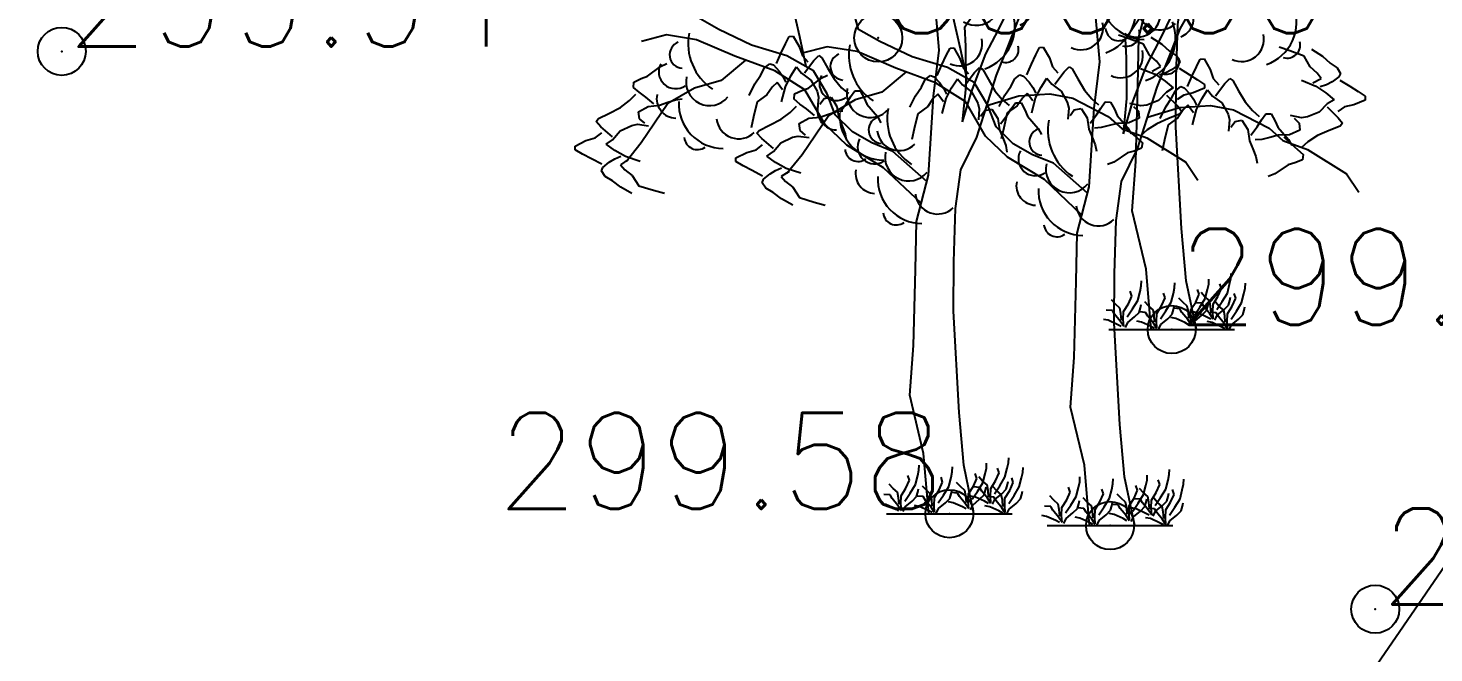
# Model space of a CAD drawing. Header units: millimetres. Extents: x 524954 to 526204, y 9523489 to 9524010.
# Drawn here: x 525974.42 to 525989.06, y 9523779.2 to 9523785.71 of the extents above; entities that cross this region are included whole.
import ezdxf
from ezdxf.enums import TextEntityAlignment as Align

# ---------------------------------------------------------------- set-up
doc = ezdxf.new("R2010")
doc.units = ezdxf.units.MM
doc.header["$PDMODE"] = 32
doc.header["$PDSIZE"] = 0.5
doc.linetypes.add('ACAD_ISO12W100', pattern=[21, 12, -3, 0, -3, 0, -3])
for name, color, linetype in [('Arbre', 34, 'ACAD_ISO12W100'), ('PLUME_4', 3, 'Continuous'), ('TopoAlt', 3, 'Continuous'), ('TOPOJIS', 7, 'Continuous')]:
    doc.layers.add(name, color=color, linetype=linetype)
doc.styles.add('Simplex 1.0', font='Simplex.shx', dxfattribs={"width": 0.99, "height": 1})

# ---------------------------------------------------------------- blocks, each defined once
blk = doc.blocks.new('TCPOINT M')
at = {"color": 0}
blk.add_point((0, 0), dxfattribs=at)
at = {"layer": 'TopoAlt', "style": 'Simplex 1.0', "width": 0.99}
blk.add_attdef('ALT', (0.15, 0.15), '', height=1, dxfattribs=at)
blk = doc.blocks.new('v088')
at = {"linetype": 'Continuous'}
for p, q in [((-2.621, 5.169), (-2.701, 5.459)), ((-0.107, 4.829), (-0.165, 5.487)), ((0.731, 5.176), (0.881, 5.441)), ((-1.559, 4.967), (-1.635, 5.301)), ((0.161, 5.071), (0.306, 5.286)), ((0.51, 5.041), (0.671, 5.368)), ((-2.4, 5.043), (-2.621, 5.169)), ((0.619, 4.888), (0.731, 5.176)), ((-2.946, 4.988), (-3.206, 4.92)), ((-2.634, 4.938), (-2.946, 4.988)), ((-2.061, 4.882), (-2.4, 5.043)), ((0.172, 4.872), (0.161, 5.071)), ((0.379, 4.79), (0.51, 5.041)), ((-2.233, 4.766), (-2.634, 4.938)), ((-1.692, 4.771), (-2.061, 4.882)), ((-1.492, 4.659), (-1.559, 4.967)), ((0.174, 4.45), (0.172, 4.872)), ((0.489, 4.568), (0.619, 4.888)), ((-2.123, 4.725), (-2.377, 4.514)), ((-1.819, 4.613), (-2.233, 4.766)), ((-1.415, 4.615), (-1.692, 4.771)), ((-0.166, 4.349), (-0.107, 4.829)), ((0.231, 4.395), (0.379, 4.79)), ((-1.504, 4.415), (-1.819, 4.613)), ((-1.273, 4.376), (-1.415, 4.615)), ((0.384, 4.23), (0.489, 4.568)), ((-2.655, 4.434), (-2.931, 4.273)), ((-2.377, 4.514), (-2.655, 4.434)), ((-1.298, 4.058), (-1.504, 4.415)), ((0.138, 4.082), (0.174, 4.45)), ((0.138, 4.082), (0.231, 4.395)), ((-2.931, 4.273), (-3.209, 3.863)), ((-1.188, 4.154), (-1.273, 4.376)), ((-0.217, 3.527), (-0.166, 4.349)), ((0.391, 4.253), (0.724, 4.355)), ((0.724, 4.355), (1.047, 4.375)), ((1.047, 4.375), (1.284, 4.33)), ((1.284, 4.33), (1.655, 4.138)), ((-1.01, 3.977), (-1.188, 4.154)), ((0.285, 3.923), (0.384, 4.23)), ((1.655, 4.138), (1.8, 4.011)), ((-1.069, 3.839), (-1.298, 4.058)), ((-0.808, 3.863), (-1.01, 3.977)), ((1.8, 4.011), (2.057, 3.917)), ((-3.209, 3.863), (-3.367, 3.667)), ((-0.685, 3.605), (-1.069, 3.839)), ((-0.589, 3.774), (-0.808, 3.863)), ((0.118, 3.584), (0.285, 3.923)), ((2.057, 3.917), (2.461, 3.664)), ((-0.234, 3.461), (-0.589, 3.774)), ((2.461, 3.664), (2.589, 3.474)), ((-0.294, 3.234), (-0.685, 3.605)), ((-0.344, 3.046), (-0.217, 3.527)), ((0.064, 3.179), (0.118, 3.584)), ((0.045, 2.625), (0.064, 3.179)), ((-0.352, 2.542), (-0.344, 3.046)), ((-0.373, 1.752), (-0.352, 2.542)), ((0.043, 2.109), (0.045, 2.625)), ((0.102, 1.053), (0.043, 2.109)), ((-0.412, 1.235), (-0.373, 1.752)), ((-0.268, 0.628), (-0.412, 1.235)), ((0.151, 0.506), (0.102, 1.053)), ((-0.213, 0), (-0.268, 0.628)), ((0.256, 0), (0.151, 0.506)), ((-0.654, 0), (0.654, 0))]:
    blk.add_line(p, q, dxfattribs=at)
at = {"color": 3, "linetype": 'Continuous'}
for p, q in [((1.872, 4.946), (1.762, 4.985)), ((-1.751, 4.8), (-1.707, 4.895)), ((-1.707, 4.895), (-1.667, 4.973)), ((-1.667, 4.973), (-1.628, 4.976)), ((-1.628, 4.976), (-1.564, 4.867)), ((-1.564, 4.867), (-1.531, 4.771)), ((0.899, 4.779), (0.939, 4.857)), ((0.939, 4.857), (0.978, 4.861)), ((0.978, 4.861), (1.042, 4.751)), ((2.022, 4.89), (1.872, 4.946)), ((2.083, 4.778), (2.022, 4.89)), ((2.099, 4.964), (2.211, 4.89)), ((2.211, 4.89), (2.293, 4.818)), ((-3.01, 4.66), (-2.944, 4.692)), ((-1.926, 4.645), (-1.871, 4.687)), ((-1.871, 4.687), (-1.833, 4.675)), ((-1.801, 4.689), (-1.751, 4.8)), ((-1.531, 4.771), (-1.475, 4.707)), ((-1.508, 4.592), (-1.411, 4.72)), ((-1.411, 4.72), (-1.359, 4.773)), ((-1.359, 4.773), (-1.327, 4.751)), ((-1.327, 4.751), (-1.268, 4.645)), ((0.855, 4.685), (0.899, 4.779)), ((1.042, 4.751), (1.075, 4.656)), ((2.157, 4.714), (2.083, 4.778)), ((2.199, 4.658), (2.157, 4.714)), ((2.293, 4.818), (2.365, 4.769)), ((2.365, 4.769), (2.4, 4.71)), ((2.4, 4.71), (2.383, 4.674)), ((-3.21, 4.533), (-3.143, 4.557)), ((-3.143, 4.557), (-3.01, 4.66)), ((-2.027, 4.477), (-1.966, 4.567)), ((-1.966, 4.567), (-1.926, 4.645)), ((-1.833, 4.675), (-1.774, 4.612)), ((-1.774, 4.612), (-1.736, 4.556)), ((-1.736, 4.556), (-1.705, 4.495)), ((-1.708, 4.448), (-1.651, 4.561)), ((-1.651, 4.561), (-1.591, 4.654)), ((-1.591, 4.654), (-1.539, 4.59)), ((-1.539, 4.59), (-1.443, 4.518)), ((-1.268, 4.645), (-1.199, 4.529)), ((0.68, 4.53), (0.735, 4.572)), ((0.735, 4.572), (0.773, 4.559)), ((0.773, 4.559), (0.832, 4.496)), ((0.805, 4.573), (0.855, 4.685)), ((0.955, 4.445), (1.015, 4.539)), ((1.015, 4.539), (1.067, 4.474)), ((1.075, 4.656), (1.131, 4.592)), ((1.098, 4.476), (1.195, 4.604)), ((1.195, 4.604), (1.247, 4.657)), ((1.247, 4.657), (1.279, 4.636)), ((1.279, 4.636), (1.338, 4.53)), ((1.992, 4.638), (2.142, 4.578)), ((2.113, 4.611), (2.199, 4.658)), ((2.142, 4.578), (2.247, 4.507)), ((2.253, 4.592), (2.189, 4.569)), ((2.313, 4.623), (2.253, 4.592)), ((2.383, 4.674), (2.313, 4.623)), ((2.393, 4.64), (2.497, 4.577)), ((2.497, 4.577), (2.585, 4.521)), ((-3.291, 4.441), (-3.287, 4.496)), ((-3.23, 4.39), (-3.291, 4.441)), ((-3.287, 4.496), (-3.21, 4.533)), ((-2.086, 4.357), (-2.027, 4.477)), ((-1.845, 4.445), (-1.9, 4.365)), ((-1.795, 4.494), (-1.845, 4.445)), ((-1.737, 4.415), (-1.795, 4.494)), ((-1.749, 4.291), (-1.708, 4.448)), ((-1.443, 4.518), (-1.378, 4.401)), ((-1.378, 4.401), (-1.363, 4.341)), ((-1.199, 4.529), (-1.123, 4.438)), ((-1.123, 4.438), (-1.052, 4.377)), ((-1.03, 4.342), (-0.984, 4.405)), ((-0.984, 4.405), (-0.928, 4.404)), ((-0.928, 4.404), (-0.887, 4.33)), ((0.579, 4.362), (0.64, 4.452)), ((0.64, 4.452), (0.68, 4.53)), ((0.832, 4.496), (0.87, 4.441)), ((0.87, 4.441), (0.901, 4.38)), ((0.898, 4.333), (0.955, 4.445)), ((1.067, 4.474), (1.163, 4.402)), ((1.163, 4.402), (1.228, 4.286)), ((1.338, 4.53), (1.407, 4.414)), ((1.407, 4.414), (1.483, 4.322)), ((2.262, 4.393), (2.179, 4.306)), ((2.247, 4.507), (2.332, 4.436)), ((2.332, 4.436), (2.262, 4.393)), ((2.656, 4.433), (2.54, 4.383)), ((2.585, 4.521), (2.658, 4.472)), ((2.658, 4.472), (2.656, 4.433)), ((-3.427, 4.233), (-3.331, 4.304)), ((-3.331, 4.304), (-3.266, 4.37)), ((-3.162, 4.341), (-3.23, 4.39)), ((-3.079, 4.271), (-3.162, 4.341)), ((-3.137, 4.244), (-3.019, 4.255)), ((-3.019, 4.255), (-2.933, 4.286)), ((-2.933, 4.286), (-2.851, 4.312)), ((-2.851, 4.312), (-2.783, 4.321)), ((-2.003, 4.29), (-2.04, 4.134)), ((-1.9, 4.365), (-2.003, 4.29)), ((-1.363, 4.341), (-1.372, 4.226)), ((-1.349, 4.266), (-1.305, 4.325)), ((-1.305, 4.325), (-1.233, 4.338)), ((-1.233, 4.338), (-1.171, 4.241)), ((-1.141, 4.184), (-1.075, 4.271)), ((-1.075, 4.271), (-1.03, 4.342)), ((-0.887, 4.33), (-0.859, 4.265)), ((-0.859, 4.265), (-0.748, 4.137)), ((0.52, 4.241), (0.579, 4.362)), ((0.706, 4.249), (0.603, 4.175)), ((0.761, 4.33), (0.706, 4.249)), ((0.811, 4.379), (0.761, 4.33)), ((0.869, 4.3), (0.811, 4.379)), ((0.857, 4.176), (0.898, 4.333)), ((1.228, 4.286), (1.243, 4.226)), ((1.483, 4.322), (1.554, 4.261)), ((1.576, 4.226), (1.623, 4.29)), ((1.623, 4.29), (1.678, 4.289)), ((1.678, 4.289), (1.719, 4.214)), ((1.994, 4.248), (1.88, 4.272)), ((2.055, 4.256), (1.994, 4.248)), ((2.179, 4.306), (2.055, 4.256)), ((2.26, 4.362), (2.375, 4.249)), ((2.441, 4.361), (2.371, 4.315)), ((2.375, 4.249), (2.421, 4.191)), ((2.54, 4.383), (2.441, 4.361)), ((-3.679, 4.087), (-3.656, 4.117)), ((-3.656, 4.117), (-3.547, 4.171)), ((-3.547, 4.171), (-3.427, 4.233)), ((-3.239, 4.188), (-3.137, 4.244)), ((-3.229, 4.115), (-3.239, 4.188)), ((-3.172, 4.068), (-3.229, 4.115)), ((-2.04, 4.134), (-2.065, 4.02)), ((-1.171, 4.241), (-1.153, 4.123)), ((-1.153, 4.123), (-1.118, 4.039)), ((-0.748, 4.137), (-0.713, 4.073)), ((0.603, 4.175), (0.566, 4.019)), ((1.243, 4.226), (1.234, 4.11)), ((1.258, 4.15), (1.301, 4.209)), ((1.301, 4.209), (1.373, 4.223)), ((1.373, 4.223), (1.435, 4.125)), ((1.435, 4.125), (1.453, 4.007)), ((1.465, 4.068), (1.531, 4.155)), ((1.531, 4.155), (1.576, 4.226)), ((1.719, 4.214), (1.747, 4.149)), ((1.747, 4.149), (1.858, 4.021)), ((1.975, 4.12), (1.87, 4.071)), ((1.917, 4.244), (1.97, 4.193)), ((1.97, 4.193), (1.975, 4.12)), ((2.283, 4.116), (2.16, 4.062)), ((2.396, 4.162), (2.283, 4.116)), ((2.421, 4.191), (2.396, 4.162)), ((-3.688, 3.915), (-3.621, 3.967)), ((-3.629, 4.032), (-3.679, 4.087)), ((-3.507, 3.927), (-3.629, 4.032)), ((-3.507, 3.896), (-3.43, 3.988)), ((-3.43, 3.988), (-3.309, 4.046)), ((-3.309, 4.046), (-3.249, 4.058)), ((-3.249, 4.058), (-3.134, 4.042)), ((-1.118, 4.039), (-1.087, 3.959)), ((-1.087, 3.959), (-1.074, 3.891)), ((0.566, 4.019), (0.541, 3.904)), ((1.453, 4.007), (1.488, 3.924)), ((1.58, 4.022), (1.511, 4.017)), ((1.664, 4.043), (1.58, 4.022)), ((1.751, 4.067), (1.664, 4.043)), ((1.87, 4.071), (1.751, 4.067)), ((1.81, 4.048), (1.888, 3.972)), ((1.858, 4.021), (1.893, 3.958)), ((1.888, 3.972), (1.953, 3.918)), ((2.059, 3.998), (1.99, 3.936)), ((2.16, 4.062), (2.059, 3.998)), ((-3.898, 3.83), (-3.785, 3.887)), ((-3.897, 3.791), (-3.898, 3.83)), ((-3.785, 3.887), (-3.688, 3.915)), ((-3.574, 3.849), (-3.507, 3.896)), ((-3.484, 3.783), (-3.574, 3.849)), ((1.488, 3.924), (1.519, 3.844)), ((1.519, 3.844), (1.532, 3.776)), ((2.002, 3.81), (1.923, 3.778)), ((1.953, 3.918), (2.01, 3.864)), ((2.01, 3.864), (2.002, 3.81)), ((-3.821, 3.747), (-3.897, 3.791)), ((-3.729, 3.697), (-3.821, 3.747)), ((-3.621, 3.641), (-3.729, 3.697)), ((-3.609, 3.608), (-3.542, 3.663)), ((-3.542, 3.663), (-3.485, 3.698)), ((-3.485, 3.698), (-3.422, 3.725)), ((-3.375, 3.72), (-3.484, 3.783)), ((-3.344, 3.689), (-3.426, 3.635)), ((-3.221, 3.67), (-3.375, 3.72)), ((1.714, 3.664), (1.647, 3.637)), ((1.855, 3.758), (1.714, 3.664)), ((1.923, 3.778), (1.855, 3.758)), ((-3.623, 3.571), (-3.609, 3.608)), ((-3.585, 3.514), (-3.623, 3.571)), ((-3.426, 3.635), (-3.38, 3.583)), ((-3.38, 3.583), (-3.303, 3.524)), ((-3.303, 3.524), (-3.234, 3.416)), ((-3.509, 3.469), (-3.585, 3.514)), ((-3.423, 3.403), (-3.509, 3.469)), ((-3.306, 3.337), (-3.423, 3.403)), ((-3.234, 3.416), (-3.081, 3.37)), ((-3.081, 3.37), (-2.968, 3.339)), ((-0.329, 0.397), (-0.317, 0.454)), ((-0.317, 0.454), (-0.315, 0.507)), ((0.029, 0.435), (0.031, 0.488)), ((0.373, 0.416), (0.385, 0.474)), ((0.385, 0.474), (0.387, 0.526)), ((0.517, 0.426), (0.5, 0.476)), ((0.579, 0.38), (0.603, 0.474)), ((0.603, 0.474), (0.615, 0.531)), ((0.615, 0.531), (0.618, 0.584)), ((0.765, 0.43), (0.767, 0.483)), ((-0.587, 0.264), (-0.627, 0.308)), ((-0.452, 0.267), (-0.416, 0.349)), ((-0.416, 0.349), (-0.433, 0.399)), ((-0.409, 0.214), (-0.353, 0.303)), ((-0.353, 0.303), (-0.329, 0.397)), ((-0.106, 0.248), (-0.07, 0.329)), ((-0.07, 0.329), (-0.087, 0.38)), ((-0.007, 0.284), (0.017, 0.377)), ((0.017, 0.377), (0.029, 0.435)), ((0.115, 0.284), (0.075, 0.327)), ((0.25, 0.286), (0.286, 0.368)), ((0.286, 0.368), (0.269, 0.418)), ((0.293, 0.233), (0.349, 0.322)), ((0.346, 0.341), (0.305, 0.385)), ((0.392, 0.301), (0.346, 0.341)), ((0.349, 0.322), (0.373, 0.416)), ((0.404, 0.243), (0.392, 0.301)), ((0.43, 0.264), (0.481, 0.344)), ((0.481, 0.344), (0.517, 0.426)), ((0.524, 0.291), (0.579, 0.38)), ((0.591, 0.255), (0.606, 0.303)), ((0.606, 0.303), (0.613, 0.337)), ((0.63, 0.243), (0.666, 0.325)), ((0.666, 0.325), (0.649, 0.375)), ((0.728, 0.279), (0.752, 0.373)), ((0.752, 0.373), (0.765, 0.43)), ((-0.618, 0.197), (-0.683, 0.202)), ((-0.596, 0.159), (-0.618, 0.197)), ((-0.536, 0.087), (-0.596, 0.159)), ((-0.541, 0.224), (-0.587, 0.264)), ((-0.529, 0.166), (-0.541, 0.224)), ((-0.524, 0.099), (-0.529, 0.166)), ((-0.505, 0.106), (-0.502, 0.188)), ((-0.502, 0.188), (-0.452, 0.267)), ((-0.464, 0.132), (-0.409, 0.214)), ((-0.387, 0.132), (-0.341, 0.178)), ((-0.341, 0.178), (-0.327, 0.226)), ((-0.272, 0.178), (-0.337, 0.183)), ((-0.327, 0.226), (-0.32, 0.26)), ((-0.24, 0.245), (-0.281, 0.288)), ((-0.25, 0.139), (-0.272, 0.178)), ((-0.195, 0.204), (-0.24, 0.245)), ((-0.183, 0.147), (-0.195, 0.204)), ((-0.178, 0.079), (-0.183, 0.147)), ((-0.159, 0.087), (-0.156, 0.168)), ((-0.156, 0.168), (-0.106, 0.248)), ((-0.118, 0.113), (-0.063, 0.195)), ((-0.063, 0.195), (-0.007, 0.284)), ((-0.041, 0.113), (0.005, 0.159)), ((0.005, 0.159), (0.019, 0.207)), ((0.019, 0.207), (0.026, 0.24)), ((0.084, 0.216), (0.019, 0.221)), ((0.106, 0.178), (0.084, 0.216)), ((0.166, 0.106), (0.106, 0.178)), ((0.161, 0.243), (0.115, 0.284)), ((0.173, 0.185), (0.161, 0.243)), ((0.178, 0.118), (0.173, 0.185)), ((0.197, 0.125), (0.2, 0.207)), ((0.2, 0.207), (0.25, 0.286)), ((0.272, 0.173), (0.221, 0.183)), ((0.238, 0.151), (0.293, 0.233)), ((0.243, 0.091), (0.315, 0.151)), ((0.315, 0.274), (0.25, 0.279)), ((0.365, 0.13), (0.272, 0.173)), ((0.337, 0.236), (0.315, 0.274)), ((0.315, 0.151), (0.361, 0.197)), ((0.397, 0.163), (0.337, 0.236)), ((0.361, 0.197), (0.375, 0.245)), ((0.375, 0.245), (0.382, 0.279)), ((0.433, 0.108), (0.397, 0.163)), ((0.464, 0.173), (0.399, 0.178)), ((0.409, 0.175), (0.404, 0.243)), ((0.428, 0.183), (0.43, 0.264)), ((0.433, 0.113), (0.428, 0.183)), ((0.45, 0.099), (0.474, 0.149)), ((0.495, 0.24), (0.454, 0.284)), ((0.486, 0.135), (0.464, 0.173)), ((0.469, 0.209), (0.524, 0.291)), ((0.474, 0.149), (0.546, 0.209)), ((0.541, 0.2), (0.495, 0.24)), ((0.553, 0.142), (0.541, 0.2)), ((0.546, 0.209), (0.591, 0.255)), ((0.577, 0.082), (0.579, 0.163)), ((0.579, 0.163), (0.63, 0.243)), ((0.618, 0.108), (0.673, 0.19)), ((0.673, 0.19), (0.728, 0.279)), ((0.695, 0.108), (0.74, 0.154)), ((0.74, 0.154), (0.755, 0.202)), ((0.755, 0.202), (0.762, 0.236)), ((-0.661, 0.096), (-0.712, 0.106)), ((-0.567, 0.053), (-0.661, 0.096)), ((-0.527, 0.031), (-0.567, 0.053)), ((-0.5, 0.031), (-0.536, 0.087)), ((-0.5, 0.036), (-0.505, 0.106)), ((-0.483, 0.022), (-0.459, 0.072)), ((-0.459, 0.072), (-0.387, 0.132)), ((-0.315, 0.077), (-0.365, 0.087)), ((-0.221, 0.034), (-0.315, 0.077)), ((-0.19, 0.067), (-0.25, 0.139)), ((-0.18, 0.012), (-0.221, 0.034)), ((-0.154, 0.012), (-0.19, 0.067)), ((-0.154, 0.017), (-0.159, 0.087)), ((-0.137, 0.002), (-0.113, 0.053)), ((-0.113, 0.053), (-0.041, 0.113)), ((0.041, 0.115), (-0.01, 0.125)), ((0.135, 0.072), (0.041, 0.115)), ((0.175, 0.05), (0.135, 0.072)), ((0.202, 0.05), (0.166, 0.106)), ((0.202, 0.055), (0.197, 0.125)), ((0.219, 0.041), (0.243, 0.091)), ((0.406, 0.108), (0.365, 0.13)), ((0.421, 0.072), (0.37, 0.082)), ((0.514, 0.029), (0.421, 0.072)), ((0.546, 0.063), (0.486, 0.135)), ((0.555, 0.007), (0.514, 0.029)), ((0.582, 0.007), (0.546, 0.063)), ((0.558, 0.075), (0.553, 0.142)), ((0.582, 0.012), (0.577, 0.082)), ((0.599, -0.002), (0.623, 0.048)), ((0.623, 0.048), (0.695, 0.108))]:
    blk.add_line(p, q, dxfattribs=at)
for centre, major_axis, start_param, end_param in [((0.28, 5.334), (0.174, 0.174), 3.363922, 6.046661), ((0.664, 5.283), (-0.145, 0.145), 2.713295, 4.448408), ((1.475, 5.243), (0.33, 0.33), 4.265936, 5.872819), ((0.215, 5.075), (-0.33, 0.33), 2.69514, 4.302022), ((-2.155, 4.896), (-0.4, 0.4), 0.587708, 1.773422), ((1.37, 5.065), (-0.164, 0.164), 1.908121, 4.146545), ((1.844, 5.006), (-0.0964, 0.0964), 2.051824, 4.174223), ((-2.774, 4.781), (-0.099, 0.099), -0.421529, 2.292047), ((0.11, 4.897), (-0.164, 0.164), 1.908121, 4.146545), ((0.584, 4.837), (0.0964, 0.0964), 3.62262, 5.745019), ((-2.851, 4.605), (-0.125, 0.125), 0.293965, 2.957824), ((-2.497, 4.497), (0.174, 0.174), 2.133893, 4.816631), ((-2.844, 4.326), (-0.145, 0.145), 0.590553, 2.325666), ((-2.352, 4.272), (0.33, 0.33), 2.307735, 3.914618), ((-2.195, 4.138), (0.164, 0.164), 2.463212, 4.701636), ((-0.702, 3.998), (0.099, 0.099), 1.149268, 3.862844), ((-0.082, 4.112), (0.4, 0.4), 2.158504, 3.344219), ((-2.625, 3.929), (0.0964, 0.0964), 2.435534, 4.557933), ((-0.779, 3.821), (0.125, 0.125), 1.864761, 4.52862), ((-0.424, 3.713), (0.174, 0.174), 2.133893, 4.816631), ((-0.772, 3.542), (-0.145, 0.145), 0.590553, 2.325666), ((-0.28, 3.489), (0.33, 0.33), 2.307735, 3.914618), ((-0.123, 3.354), (0.164, 0.164), 2.463212, 4.701636), ((-0.553, 3.145), (0.0964, 0.0964), 2.435534, 4.557933)]:
    blk.add_ellipse(centre, major_axis=major_axis, ratio=1, start_param=start_param, end_param=end_param, dxfattribs=at)

msp = doc.modelspace()

# ---------------------------------------------------------------- linework, layer by layer
at = {"layer": 'PLUME_4'}
msp.add_lwpolyline([(526058.726, 9523871.57), (526056.913, 9523868.931), (526051.512, 9523860.515), (526046.645, 9523851.637), (526041.243, 9523843.222), (526035.805, 9523835.305), (526035.307, 9523835.268), (526029.869, 9523827.352), (526023.932, 9523819.398), (526017.959, 9523811.944), (526017.46, 9523811.907), (526011.487, 9523804.453), (526004.443, 9523797.923), (525998.47, 9523790.468), (525998.507, 9523789.969), (525991.463, 9523783.439), (525986.025, 9523775.522), (525979.018, 9523768.494), (525979.018, 9523768.494), (525971.44, 9523762.426), (525963.327, 9523756.82), (525953.535, 9523753.599)], dxfattribs=at)
msp.add_lwpolyline([(526058.726, 9523871.57), (526056.913, 9523868.931), (526051.512, 9523860.515), (526046.645, 9523851.637), (526041.243, 9523843.222), (526035.805, 9523835.305), (526035.307, 9523835.268), (526029.869, 9523827.352), (526023.932, 9523819.398), (526017.959, 9523811.944), (526017.46, 9523811.907), (526011.487, 9523804.453), (526004.443, 9523797.923), (525998.47, 9523790.468), (525998.507, 9523789.969), (525991.463, 9523783.439), (525986.025, 9523775.522), (525979.018, 9523768.494), (525979.018, 9523768.494), (525971.44, 9523762.426), (525963.327, 9523756.82), (525953.535, 9523753.599)], dxfattribs=at)

# ---------------------------------------------------------------- block references
at = {"layer": 'Arbre'}
for p in [(525986.33, 9523782.569), (525984.014, 9523780.65), (525985.688, 9523780.527)]:
    msp.add_blockref('v088', p, dxfattribs=at)
at = {"layer": 'TOPOJIS'}
ref = msp.add_blockref('TCPOINT M', (525983.273, 9523785.607, 300), dxfattribs=at)
ref.add_attrib('ALT', '300.00', (525983.323, 9523785.657, 300), dxfattribs={"layer": 'TopoAlt', "height": 1, "style": 'Simplex 1.0', "width": 0.99})
ref = msp.add_blockref('TCPOINT M', (525974.769, 9523785.467, 299.94), dxfattribs=at)
ref.add_attrib('ALT', '299.94', (525974.819, 9523785.517, 299.94), dxfattribs={"layer": 'TopoAlt', "height": 1, "style": 'Simplex 1.0', "width": 0.99})
ref = msp.add_blockref('TCPOINT M', (525986.33, 9523782.569, 299.67), dxfattribs=at)
ref.add_attrib('ALT', '299.67', (525986.38, 9523782.619, 299.67), dxfattribs={"layer": 'TopoAlt', "height": 1, "style": 'Simplex 1.0', "width": 0.99})
ref = msp.add_blockref('TCPOINT M', (525984.014, 9523780.65, 299.58), dxfattribs=at)
ref.add_attrib('ALT', '299.58', dxfattribs={"layer": 'TopoAlt', "height": 1, "style": 'Simplex 1.0', "width": 0.99}).set_placement((525983.964, 9523780.7, 299.58), align=Align.RIGHT)
msp.add_blockref('TCPOINT M', (525985.688, 9523780.527, 299.52), dxfattribs=at)
ref = msp.add_blockref('TCPOINT M', (525988.45, 9523779.656, 299.22), dxfattribs=at)
ref.add_attrib('ALT', '299.22', (525988.5, 9523779.706, 299.22), dxfattribs={"layer": 'TopoAlt', "height": 1, "style": 'Simplex 1.0', "width": 0.99})

doc.saveas('drawing.dxf')
